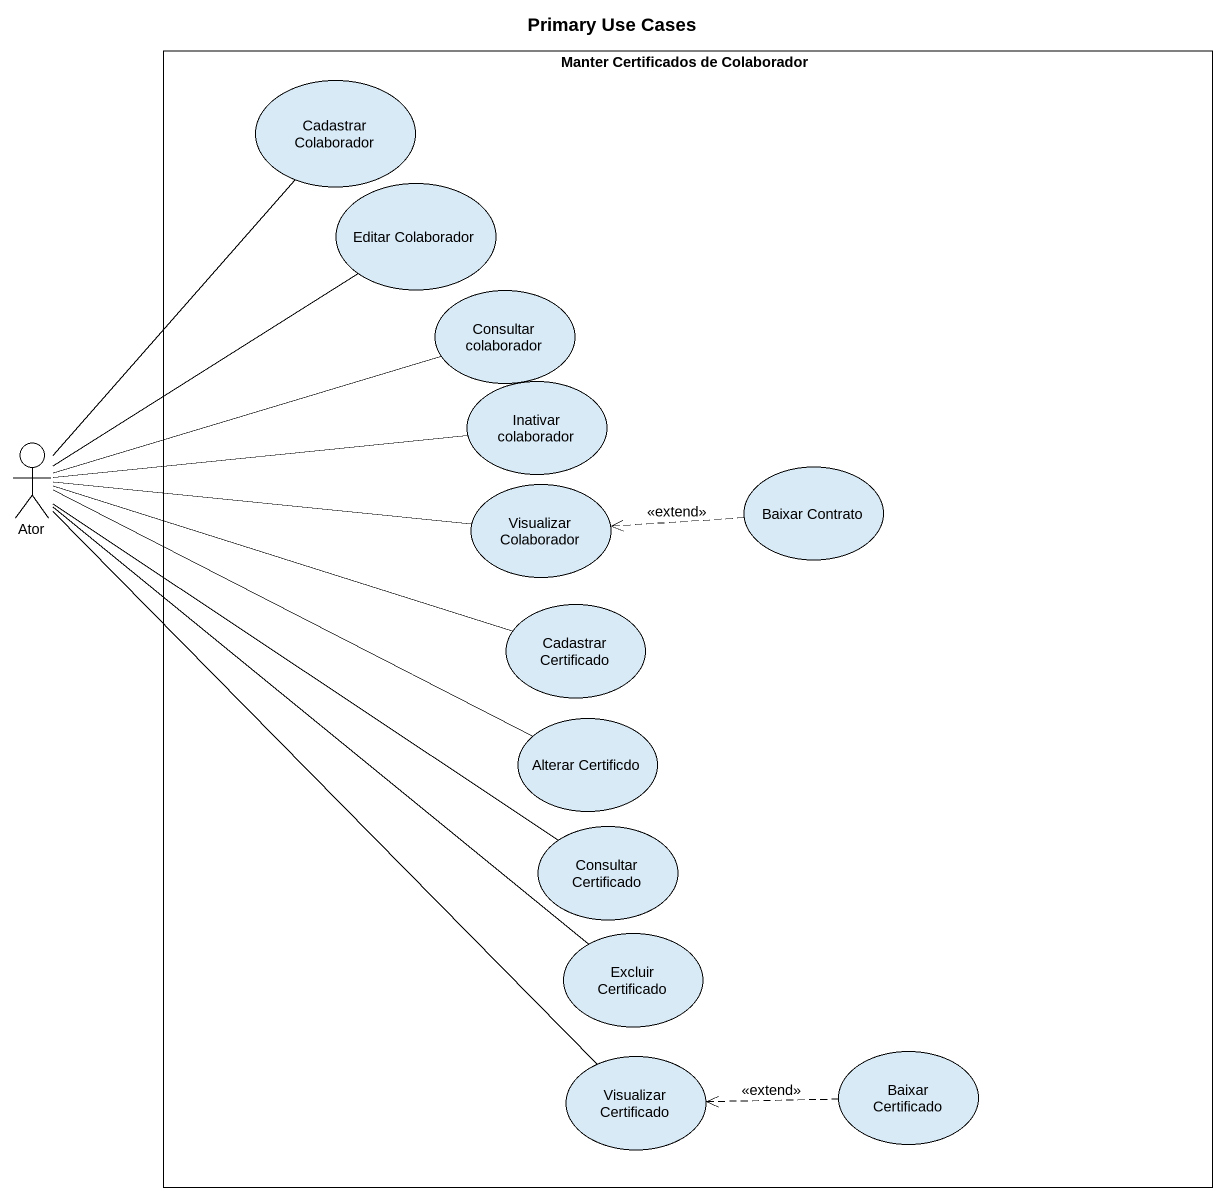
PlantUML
@startuml
title Primary Use Cases
rectangle "Manter Certificados de Colaborador" as Manter_Certificados_de {
  usecase "Cadastrar Colaborador" as Cadastrar_Colaborador
  usecase "Editar Colaborador" as Editar_Colaborador
  usecase "Consultar colaborador" as Consultar_colaborador
  usecase "Inativar colaborador" as Inativar_colaborador
  usecase "Visualizar Colaborador" as Visualizar_Colaborador
  usecase "Baixar Contrato" as Baixar_Contrato
  usecase "Cadastrar Certificado" as Cadastrar_Certificado
  usecase "Alterar Certificdo" as Alterar_Certificdo
  usecase "Consultar Certificado" as Consultar_Certificado
  usecase "Excluir Certificado" as Excluir_Certificado
  usecase "Visualizar Certificado" as Visualizar_Certificado
  usecase "Baixar Certificado" as Baixar_Certificado
}
actor Ator
Ator -up- Cadastrar_Colaborador
Ator -up- Editar_Colaborador
Ator -right- Consultar_colaborador
Ator -right- Inativar_colaborador
Ator -right- Visualizar_Colaborador
Baixar_Contrato .left.> Visualizar_Colaborador : <<extend>>
Cadastrar_Certificado -left- Ator
Alterar_Certificdo -left- Ator
Consultar_Certificado -up- Ator
Excluir_Certificado -up- Ator
Visualizar_Certificado -up- Ator
Baixar_Certificado .left.> Visualizar_Certificado : <<extend>>
@enduml
